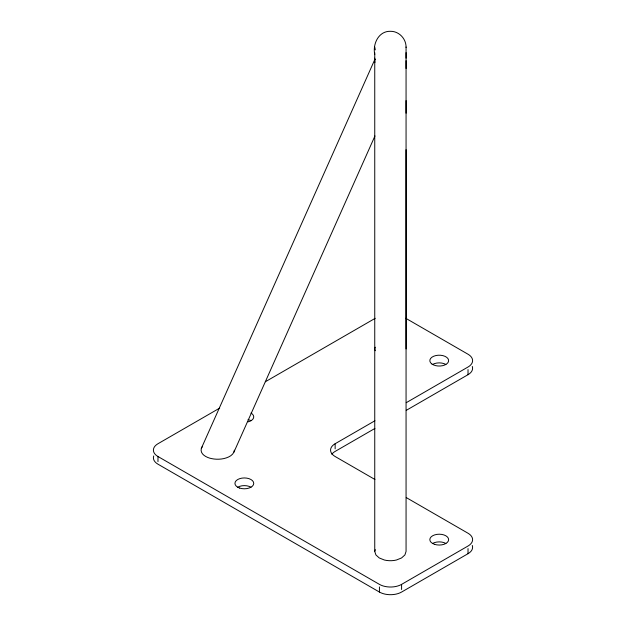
<?xml version="1.0" encoding="UTF-8"?>
<svg xmlns="http://www.w3.org/2000/svg" width="626" height="626" viewBox="0 0 626 626"><rect width="100%" height="100%" fill="white"/><g stroke="black" fill="none" stroke-linecap="round" stroke-linejoin="round"><path stroke-width="0.94" d="M406.063 149.692L406.063 551.42L404.905 554.933L401.571 557.946L396.485 559.996A15.251 8.803 0 0 1 384.325 559.996L379.239 557.946L375.905 554.933L374.747 551.42L374.747 52.623M406.063 113.196L406.063 100.614M406.063 68.484L406.063 60.691M406.063 58.163L406.063 52.623M374.99 62.412A15.658 8.498 24 0 1 374.99 59.126L201.337 448.365C199.678 454.28 206.736 457.629 211.471 458.584A17.653 10.188 0 0 0 223.85 458.584C227.786 457.629 232.176 455.931 233.983 452.011L374.966 135.936M233.983 452.011L234.327 450.188M374.747 54.509C372.501 44.117 378.55 30.964 390.405 31.3C399.044 31.097 406.321 38.89 406.063 47.451M375.326 347.203L374.747 348.956L375.326 350.716M374.747 551.42L375.326 549.667M201.337 448.365L202.347 446.62M219.679 408.105L157.979 443.732A15.658 9.038 0 0 0 157.979 456.518L157.979 461.636M265.33 381.758L375.209 318.313M335.145 448.85L335.145 443.732L374.927 420.766M406.243 402.69L468.021 367.016A15.658 9.038 0 0 0 468.021 354.23L405.789 318.298M374.927 428.442L335.145 451.409A15.658 9.038 0 0 0 331.85 454.21M406.243 410.359L468.021 374.692A15.658 9.038 0 0 0 472.278 366.445M157.979 456.518L379.442 584.379A15.658 9.038 0 0 0 401.587 584.379L468.021 546.021A15.658 9.038 0 0 0 468.021 533.235L406.243 497.568M472.278 545.449A15.658 9.038 0 0 1 468.021 553.697L401.587 592.055A15.658 9.038 0 0 1 379.442 592.055L157.979 464.195A15.658 9.038 0 0 1 153.722 455.947M374.927 479.485L335.145 456.518A15.658 9.038 0 0 1 335.145 443.732M374.747 46.997L375.295 49.877M468.021 369.575L468.021 374.692M468.021 548.579L468.021 553.697M406.063 46.997L406.063 348.956M401.587 584.379L401.587 589.496M379.442 586.938L379.442 592.055M374.747 58.163L374.747 59.963M432.589 543.462A9.398 5.423 0 0 1 445.876 543.462M248.076 419.577A9.398 5.423 0 0 1 250.987 420.719M250.987 413.05A9.398 5.423 0 0 1 248.076 421.861M237.7 487.208A9.398 5.423 0 0 1 250.987 487.208M432.589 364.457A9.398 5.423 0 0 1 445.876 364.457M434.538 544.33A9.398 5.423 0 0 0 448.631 539.628A9.398 5.423 0 0 0 434.538 534.933A9.398 5.423 0 0 0 434.538 544.33M239.648 488.069A9.398 5.423 0 0 0 253.741 483.374A9.398 5.423 0 0 0 239.648 478.671A9.398 5.423 0 0 0 239.648 488.069M431.69 363.855A9.398 5.423 0 0 0 447.856 362.775A9.398 5.423 0 0 0 438.153 355.232A9.398 5.423 0 0 0 431.69 363.855"/></g></svg>
